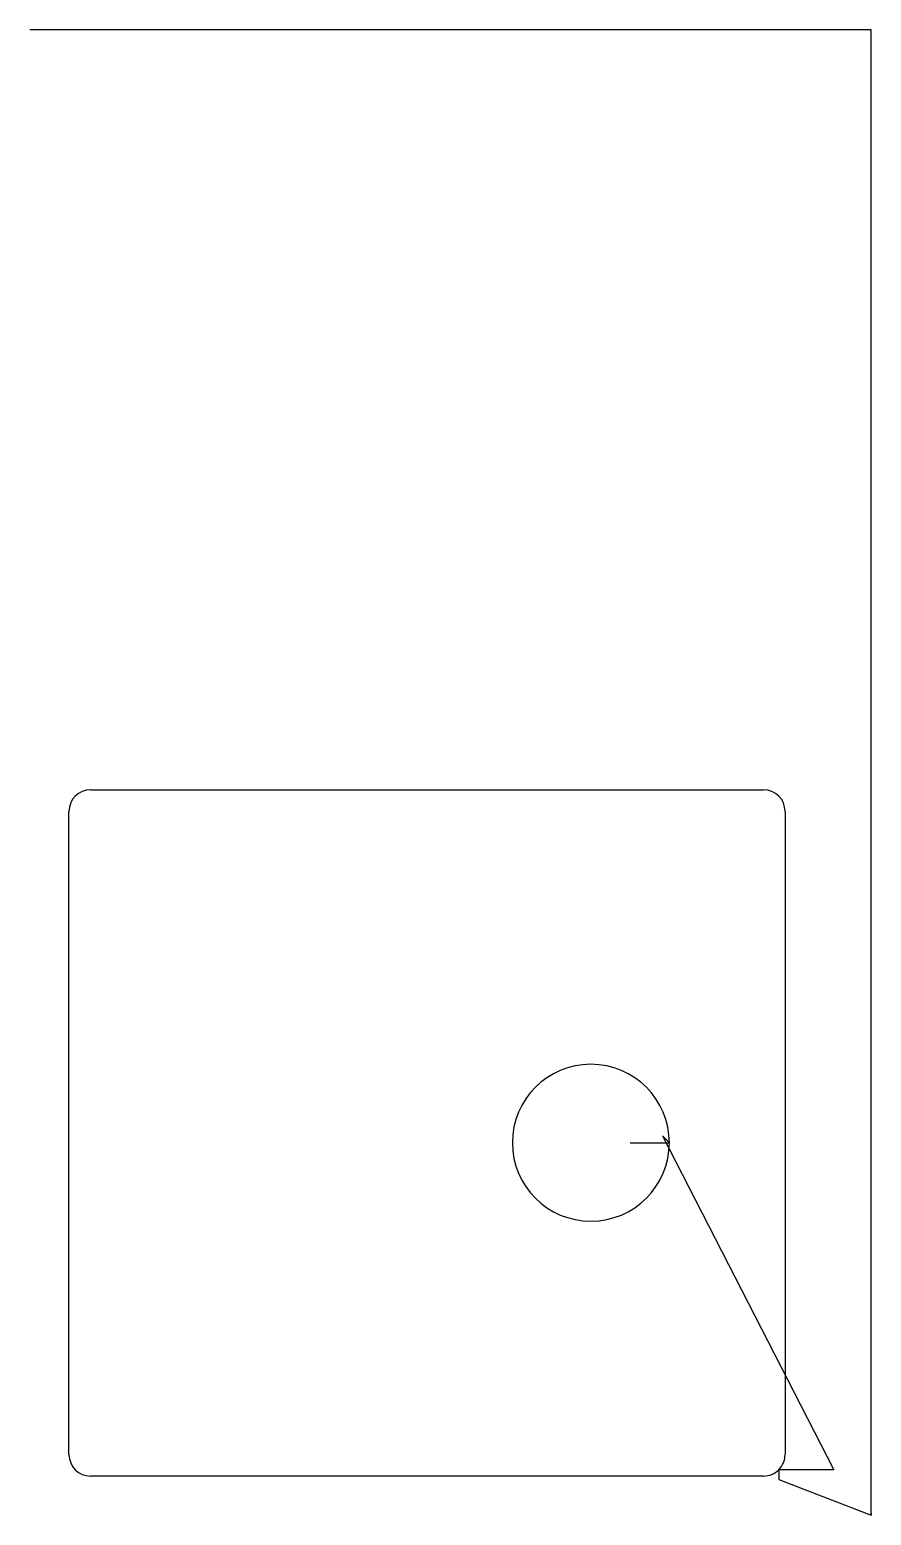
# Model space of a CAD drawing. Header units: metres. Extents: x 0 to 429, y 0 to 758.
import ezdxf

# ---------------------------------------------------------------- set-up
doc = ezdxf.new("R2010")
doc.units = ezdxf.units.M

msp = doc.modelspace()

# ---------------------------------------------------------------- linework, layer by layer
at = {"layer": 'TOOL_0'}
for p, q in [((1, 757.666), (0, 757.666)), ((428.917, 757.666), (1, 757.666)), ((428.917, 1), (428.917, 757.666)), ((31, 370.001), (374, 370.001)), ((20, 31.001), (20, 359.001)), ((385, 359.001), (385, 31.001)), ((306, 190.001), (326, 190.001)), ((326, 190.001), (322.464, 193.537)), ((322.464, 193.537), (409.778, 23.223)), ((409.778, 23.223), (381.778, 23.223)), ((381.778, 23.223), (381.778, 18.223)), ((374, 20.001), (31, 20.001)), ((381.778, 18.223), (428.917, 0)), ((428.917, 0), (428.917, 1)), ((428.917, 1), (428.917, 0)), ((428.917, 0), (428.917, 1)), ((428.917, 0), (428.917, 0))]:
    msp.add_line(p, q, dxfattribs=at)
for centre, radius, start, end in [((31, 359.001), 11, 90, 180), ((374, 359.001), 11, 0, 90), ((286, 190.001), 40, 0, 180), ((286, 190.001), 40, 180, 0), ((31, 31.001), 11, 180, 270), ((374, 31.001), 11, 315, 0), ((374, 31.001), 11, 270, 315)]:
    msp.add_arc(centre, radius, start, end, dxfattribs=at)

doc.saveas('drawing.dxf')
